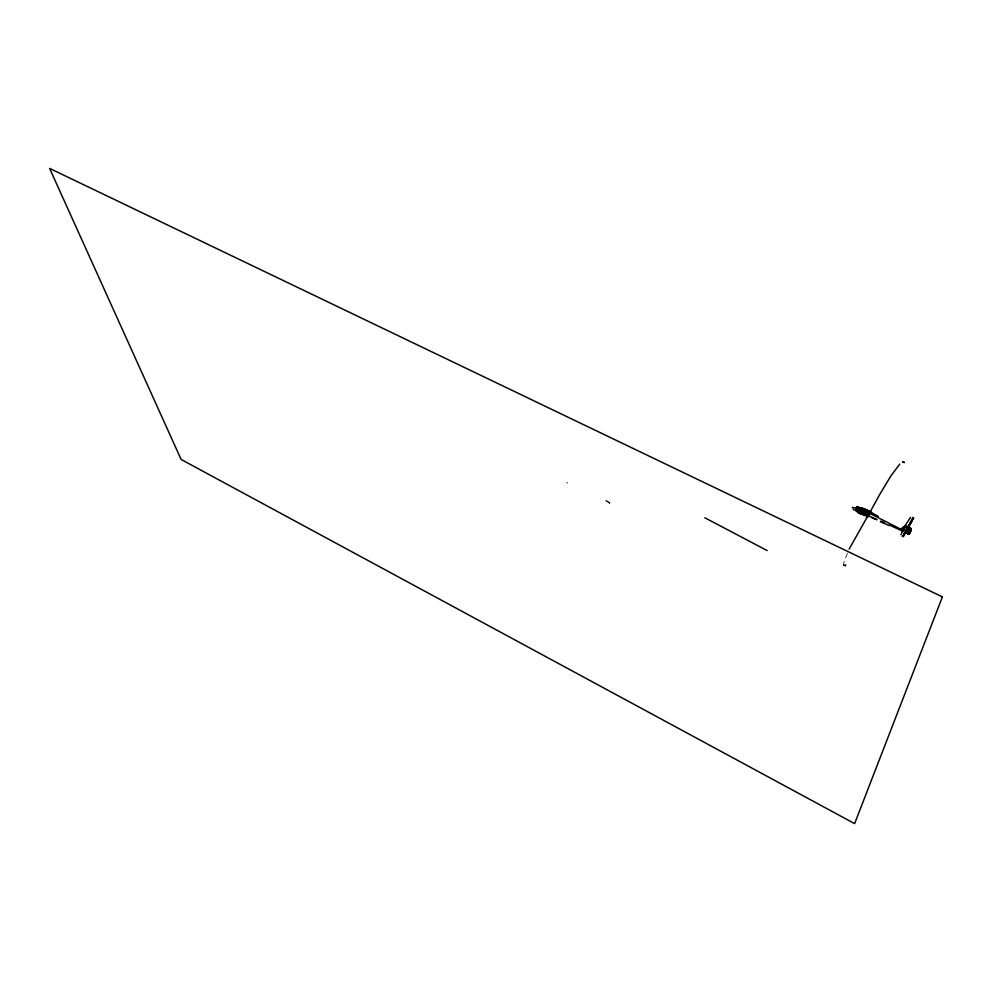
<?xml version="1.0" encoding="UTF-8"?>
<svg xmlns="http://www.w3.org/2000/svg" width="992" height="992" viewBox="0 0 992 992"><rect width="100%" height="100%" fill="white"/><g stroke="black" fill="none" stroke-linecap="round" stroke-linejoin="round"><path stroke-width="0.74" stroke-dasharray="4.96 3.72" d="M847.453 553.313L844.093 561.732L843.46 564.473L844.316 565.564M609.807 503.378L605.393 500.489L609.609 503.13M843.845 565.08L844.13 565.155A3.162 1.724 29.7 0 1 845.11 565.688L844.428 565.626L845.482 566.097A9.883 5.344 29.7 0 0 844.539 565.539A2.802 1.525 29.7 0 1 843.808 565.167A2.344 1.277 29.7 0 0 844.539 565.539M606.273 500.737L606.968 501.034M607.228 501.158L609.919 502.659M845.172 565.75L845.246 565.787A3.286 1.786 29.7 0 0 844.13 565.155M566.63 482.385L567.784 483.203M846.064 564.956L843.808 565.279L846.064 564.956"/><path stroke-width="1.49" d="M870.108 511.525L862.544 508.561L870.554 512.132L869.215 514.439L855.65 509.206L857.559 512.12L863.982 515.307L867.789 515.493L870.48 511.872L862.532 508.363L856.319 507.619L855.736 508.797L859.965 508.933L870.182 513.137M907.531 527.67L911.326 528.786L909.23 533.907L906.167 533.076L906.589 532.196M905.932 531.253C907.73 524.929 910.557 527.682 906.328 531.464M907.742 527.285L909.094 527.471L908.821 528.166M906.452 532.258C906.229 533.522 910.904 536.015 911.04 528.612C904.072 540.814 915.281 527.794 909.255 527.818M908.461 533.423C903.154 529.914 910.408 538.482 910.743 528.426L908.846 533.671M906.514 532.58L909.23 533.907L906.254 533.064L909.23 533.907L910.991 528.674L908.796 533.77L905.25 532.444M907.928 527.583L908.164 526.988L905.882 526.033A3.038 1.513 27.1 0 0 905.126 525.735A3.038 1.5 28 0 1 905.894 525.971A15.463 7.589 28 0 1 909.032 527.57L909.131 528.228M910.458 528.252L907.916 533.46L910.011 528.339L910.668 528.562L908.784 533.795M900.959 534.663L905.039 525.698L910.544 517.415M910.346 528.451C902.36 544.075 915.306 517.849 907.035 533.138L909.689 528.215L906.973 533.324L908.833 528.339L906.142 532.803L908.647 527.942M849.127 549.097L867.715 516.175M903.414 535.271L907.606 527.694M907.606 526.814L909.094 527.471M908.114 527.843L908.759 528.017M908.536 527.868L906.39 531.514M906.589 532.332L906.514 533.2L909.118 527.955M909.032 528.414L909.366 527.632M908.077 527.955L903.551 535.854L908.077 527.955L905.994 531.315M868.608 514.997L855.625 509.429L856.53 507.42L859.097 508.685L852.388 507.396M855.65 509.206L856.753 507.309M855.65 509.838L856.394 508.549M907.655 527.496C905.064 523.751 897.81 530.236 903.315 531.6M899.756 464.12L890.952 475.85L879.656 494.562L870.232 511.773L870.914 512.294M904.27 528.872L902.46 531.142L904.369 528.934M904.754 527.471L901.926 530.819L904.89 527.558L902.187 530.98L904.134 528.786M905.696 526.355L901.232 530.311L905.882 526.033A15.475 7.614 27.2 0 1 909.032 527.57A15.723 7.862 27.1 0 1 906.874 526.727A15.711 7.849 27.9 0 0 909.032 527.57M905.659 525.971L901.641 530.125L900.835 529.964M869.662 513.348L902.199 529.902M905.46 532.654L909.23 533.907M867.777 516.125L868.67 516.1M855.65 509.256L858.774 509.256L869.786 513.757M860.052 508.177L860.845 508.078M855.637 509.714L861.626 509.454L856.877 507.259L862.42 508.35L869.55 511.264L877.672 516.336M857.72 512.232L869.922 513.534M860.82 507.892L857.931 507.507M856.952 507.259L862.42 508.35L870.517 512.281M857.832 507.482L859.903 507.706M856.58 507.383L864.565 509.07L870.356 512.79M862.47 508.958L870.331 511.785M858.44 512.74L869.426 514.191M866.847 510.136L864.615 509.727L866.797 510.396M859.27 513.236L868.781 514.848M867.864 515.456L859.828 513.534M902.77 461.813L902.968 461.863A3.162 1.414 27.1 0 1 903.96 462.371L904.344 462.607A9.523 4.216 27.1 0 0 903.377 462.198A2.703 1.203 27.1 0 1 902.658 461.85A2.257 1.004 27.1 0 0 903.377 462.198M855.972 510.694L867.764 515.505M858.638 507.78L860.783 508.388M872.042 518.035L873.096 518.345M902.224 530.286L905.46 525.934L901.368 530.063L905.064 525.859L901.021 530.137L905.064 525.859L908.064 527.335M870.058 511.488L867.43 510.632M869.265 516.224L873.183 517.787M873.406 518.444L876.754 519.622M860.709 507.904L868.756 512.393L856.58 511.364M902.311 536.04L902.509 536.114A5.878 2.864 28.1 0 1 903.241 536.474A5.034 2.468 28.1 0 0 903.563 536.66A5.01 2.443 28.1 0 0 903.241 536.474A5.754 2.827 28 0 1 902.484 536.188L902.323 536.102M906.291 532.679L905.225 532.27M866.5 515.803L856.034 510.793M867.368 516.671L866.326 516.708M857.51 507.371L859.791 507.706L863.734 510.223L855.736 510.186L857.882 511.202L865.855 511.103L862.222 508.549M857.361 507.482L870.443 512.591M863.462 509.355L862.606 509.032M880.326 521.755L889.179 525.537M876.854 515.927L878.168 516.646M880.822 521.06L884.554 522.772M889.514 525.066L902.1 530.968M873.245 517.812L876.717 519.597M868.409 516.683L867.74 516.299M704.816 517.762L767.176 550.572M876.978 515.989L875.837 515.282M903.923 462.359L903.997 462.396A3.05 1.352 27.1 0 0 902.968 461.875M878.329 516.745L877.436 516.187M903.166 531.266L902.323 530.633M902.174 530.522L901.182 529.629M853.058 509.057L854.286 510.235M942.4 596.886L854.62 823.62L181.114 459.445L49.6 168.38L942.4 596.886M855.898 508.35L859.965 508.933L856.319 507.619L856.927 508.152L855.898 508.35M913.136 518.568L908.858 526.554L913.136 518.568M912.962 518.469L908.61 526.43L912.962 518.469M912.776 518.37L908.374 526.306L912.776 518.37M907.841 527.818L903.377 535.754L907.841 527.818M904.506 529.009L902.745 531.303L904.617 529.071M912.615 517.514L912.764 517.65A5.716 2.877 26.9 0 0 913.508 517.973A5.01 2.517 26.9 0 0 913.843 518.097A4.985 2.492 27 0 0 913.52 517.923A5.84 2.926 27 0 0 912.789 517.576L912.64 517.526M905.064 525.81A2.976 1.476 27.1 0 0 905.808 526.244A2.976 1.476 28 0 1 905.088 525.772"/></g></svg>
